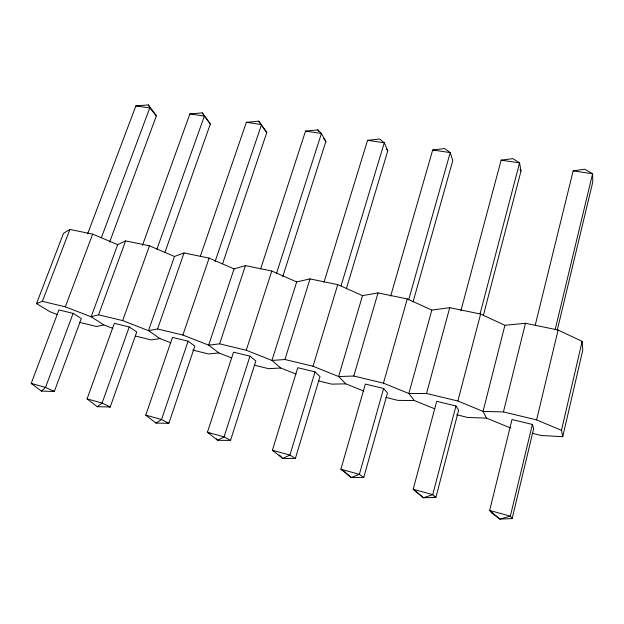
<?xml version="1.0" encoding="UTF-8"?>
<svg xmlns="http://www.w3.org/2000/svg" width="624" height="624" viewBox="0 0 624 624"><rect width="100%" height="100%" fill="white"/><g stroke="black" fill="none" stroke-linecap="round" stroke-linejoin="round"><path stroke-width="0.94" d="M532.124 433.259L541.281 435.497L562.739 436.699L582.769 350.142L582.13 341.375L558.113 330.01L525.478 323.287L504.925 325.299L480.605 314.044L449.74 307.687L431.824 310.073L407.261 298.935L378.019 292.913L362.497 295.636L337.756 284.614L310.019 278.905L296.673 281.923L271.791 271.027L245.443 265.598L234.078 268.889L209.11 258.11L184.049 252.946L174.486 256.472L149.471 245.825L125.603 240.911L117.686 244.647L91.159 316.789L103.802 324.901L112.889 328.38M562.739 436.699L561.475 430.349L582.13 341.375M532.373 424.453L510.346 516.157L512.125 518.614L499.832 519.074L491.813 512.975L489.661 510.432L512.015 419.531L532.373 424.453L533.699 428.548L512.125 518.614M555.196 329.456L592.597 173.745L584.719 169.221L573.175 170.859L535.197 325.291M557.24 330.291L592.8 181.888L592.597 173.745L573.175 170.859M561.475 430.349L536.601 419.882L558.113 330.01M57.463 314.605L50.193 311.836L36.52 303.592L42.385 301.337L65.325 306.844L91.159 316.789L98.561 314.816L122.647 320.588L148.473 330.626L157.56 328.965L182.879 335.041L208.673 345.158L219.609 343.847L246.254 350.236L271.963 360.446L284.934 359.518L313.014 366.249L338.606 376.537L353.808 376.038L383.448 383.144L408.86 393.502L426.527 393.479L457.86 400.998L483.038 411.411L503.435 411.926L525.478 323.287M504.925 325.299L483.038 411.411L486.517 418.127L510.331 427.916M455.957 405.974L432.736 494.66L423.415 497.741L413.197 489.247L436.699 401.318L455.957 405.974L458.617 410.28L435.895 497.437L423.415 497.741L413.197 489.247L432.736 494.66L435.895 497.437L434.062 496.93M480.098 313.747L519.581 162.895L512.912 158.644L501.142 160.157L460.902 310.736M457.86 400.998L480.605 314.044M483.28 315.721L521.009 171.023L519.581 162.895L501.142 160.157M426.527 393.479L449.74 307.687M431.824 310.073L408.86 393.502L414.313 400.538L434.803 408.837M363.761 477.407L387.481 392.98L383.62 388.479L365.375 384.064L340.891 469.217L351.14 477.563L363.761 477.407L359.377 474.334L340.891 469.217L345.571 472.352M413.072 301.915L452.751 160.688L450.224 152.599L444.647 148.582L432.689 149.994L390.679 296.08M383.448 383.144L407.261 298.935M383.62 388.479L359.377 474.334L351.14 477.563L346.265 473.008M408.65 299.832L450.224 152.599L432.689 149.994M353.808 376.038L378.019 292.913M362.497 295.636L338.606 376.537L345.829 383.854L363.776 391.03M295.402 458.422L319.987 376.568L315.05 371.896L297.742 367.708L272.399 450.239L282.664 458.453L295.402 458.422L289.918 455.099L272.399 450.239L274.037 451.207M346.336 288.834L387.777 150.852L384.259 142.795L379.681 139.012L367.567 140.322L324.004 282.196M313.014 366.249L337.756 284.614M315.05 371.896L289.918 455.099L282.664 458.453L279.435 455.005M341.071 285.761L384.259 142.795L367.567 140.322M284.934 359.518L310.019 278.905M296.673 281.923L271.963 360.446L280.769 368.012L296.111 374.065M230.521 440.404L255.856 360.968L249.967 356.148L233.524 352.17L207.441 432.245L217.706 440.318L230.521 440.404L224.071 436.855L207.441 432.245L209.953 433.594M282.805 276.479L325.861 141.476L321.438 133.466L317.772 129.886L305.534 131.102L260.629 268.952M249.967 356.148L224.071 436.855L217.706 440.318L216.512 438.828M276.565 273.265L321.438 133.466L305.534 131.102M246.254 350.236L271.791 271.027M219.609 343.847L245.443 265.598M234.078 268.889L208.673 345.158L218.899 352.934L231.574 357.887M222.573 263.812L266.776 132.538L258.71 121.181L246.363 122.32L200.304 256.378M188.105 341.188L161.546 419.531L155.992 423.095L145.743 415.155L172.458 337.405L188.105 341.188L194.852 346.133L168.87 423.283L155.992 423.095M215.14 261.448L261.542 124.574L246.363 122.32M182.879 335.041L209.11 258.11M157.56 328.965L184.049 252.946M174.486 256.472L148.473 330.626L159.978 338.582L170.867 342.794M164.845 252.595L210.343 123.997L202.309 112.874L189.883 113.927L142.483 245.302M129.23 326.945L102.102 403.065L97.297 406.708L87.071 398.9L114.325 323.341L129.23 326.945L136.75 331.999L110.214 406.988L97.297 406.708M156.897 249.296L204.376 116.08L202.309 112.874M122.647 320.588L149.471 245.825M98.561 314.816L125.603 240.911M109.684 241.972L156.39 115.822L148.379 104.926L135.892 105.908L87.625 233.86M73.125 313.381L45.521 387.387L41.395 391.1L31.2 383.425L58.921 309.941L73.125 313.381L81.338 318.521L54.335 391.466L41.395 391.1M101.369 237.682L149.752 107.968L148.379 104.926M65.325 306.844L92.656 234.125L117.686 244.647M42.385 301.337L69.904 229.437L92.656 234.125M36.52 303.592L63.492 233.353L69.904 229.437M103.802 324.901L96.634 326.539L79.264 322.28M159.978 338.582L151.273 339.932L135.361 336.024M218.899 352.934L208.525 353.956L192.769 350.095M280.769 368.012L268.577 368.675L254.108 365.126M345.829 383.854L331.633 384.127L318.31 380.858M414.313 400.538L397.925 400.374L385.78 397.394M486.517 418.127L467.711 417.472L456.651 414.757M135.892 105.908L149.752 107.968L156.39 115.822M189.883 113.927L204.376 116.08L210.343 123.997M503.435 411.926L536.601 419.882M87.071 398.9L102.102 403.065L110.214 406.988L108.358 406.474M145.743 415.155L161.546 419.531L168.87 423.283L167.037 422.768M52.564 390.975L54.335 391.466L45.521 387.387L31.2 383.425L33.649 384.548M491.813 512.975L493.662 513.482M258.71 121.181L260.863 124.215M261.94 125.728L266.776 132.538M317.772 129.886L318.848 131.43M323.7 138.388L325.861 141.476M386.701 149.276L387.777 150.852M519.995 169.478L521.009 171.023M510.346 516.157L499.832 519.074L489.661 510.432L510.346 516.157"/></g></svg>
